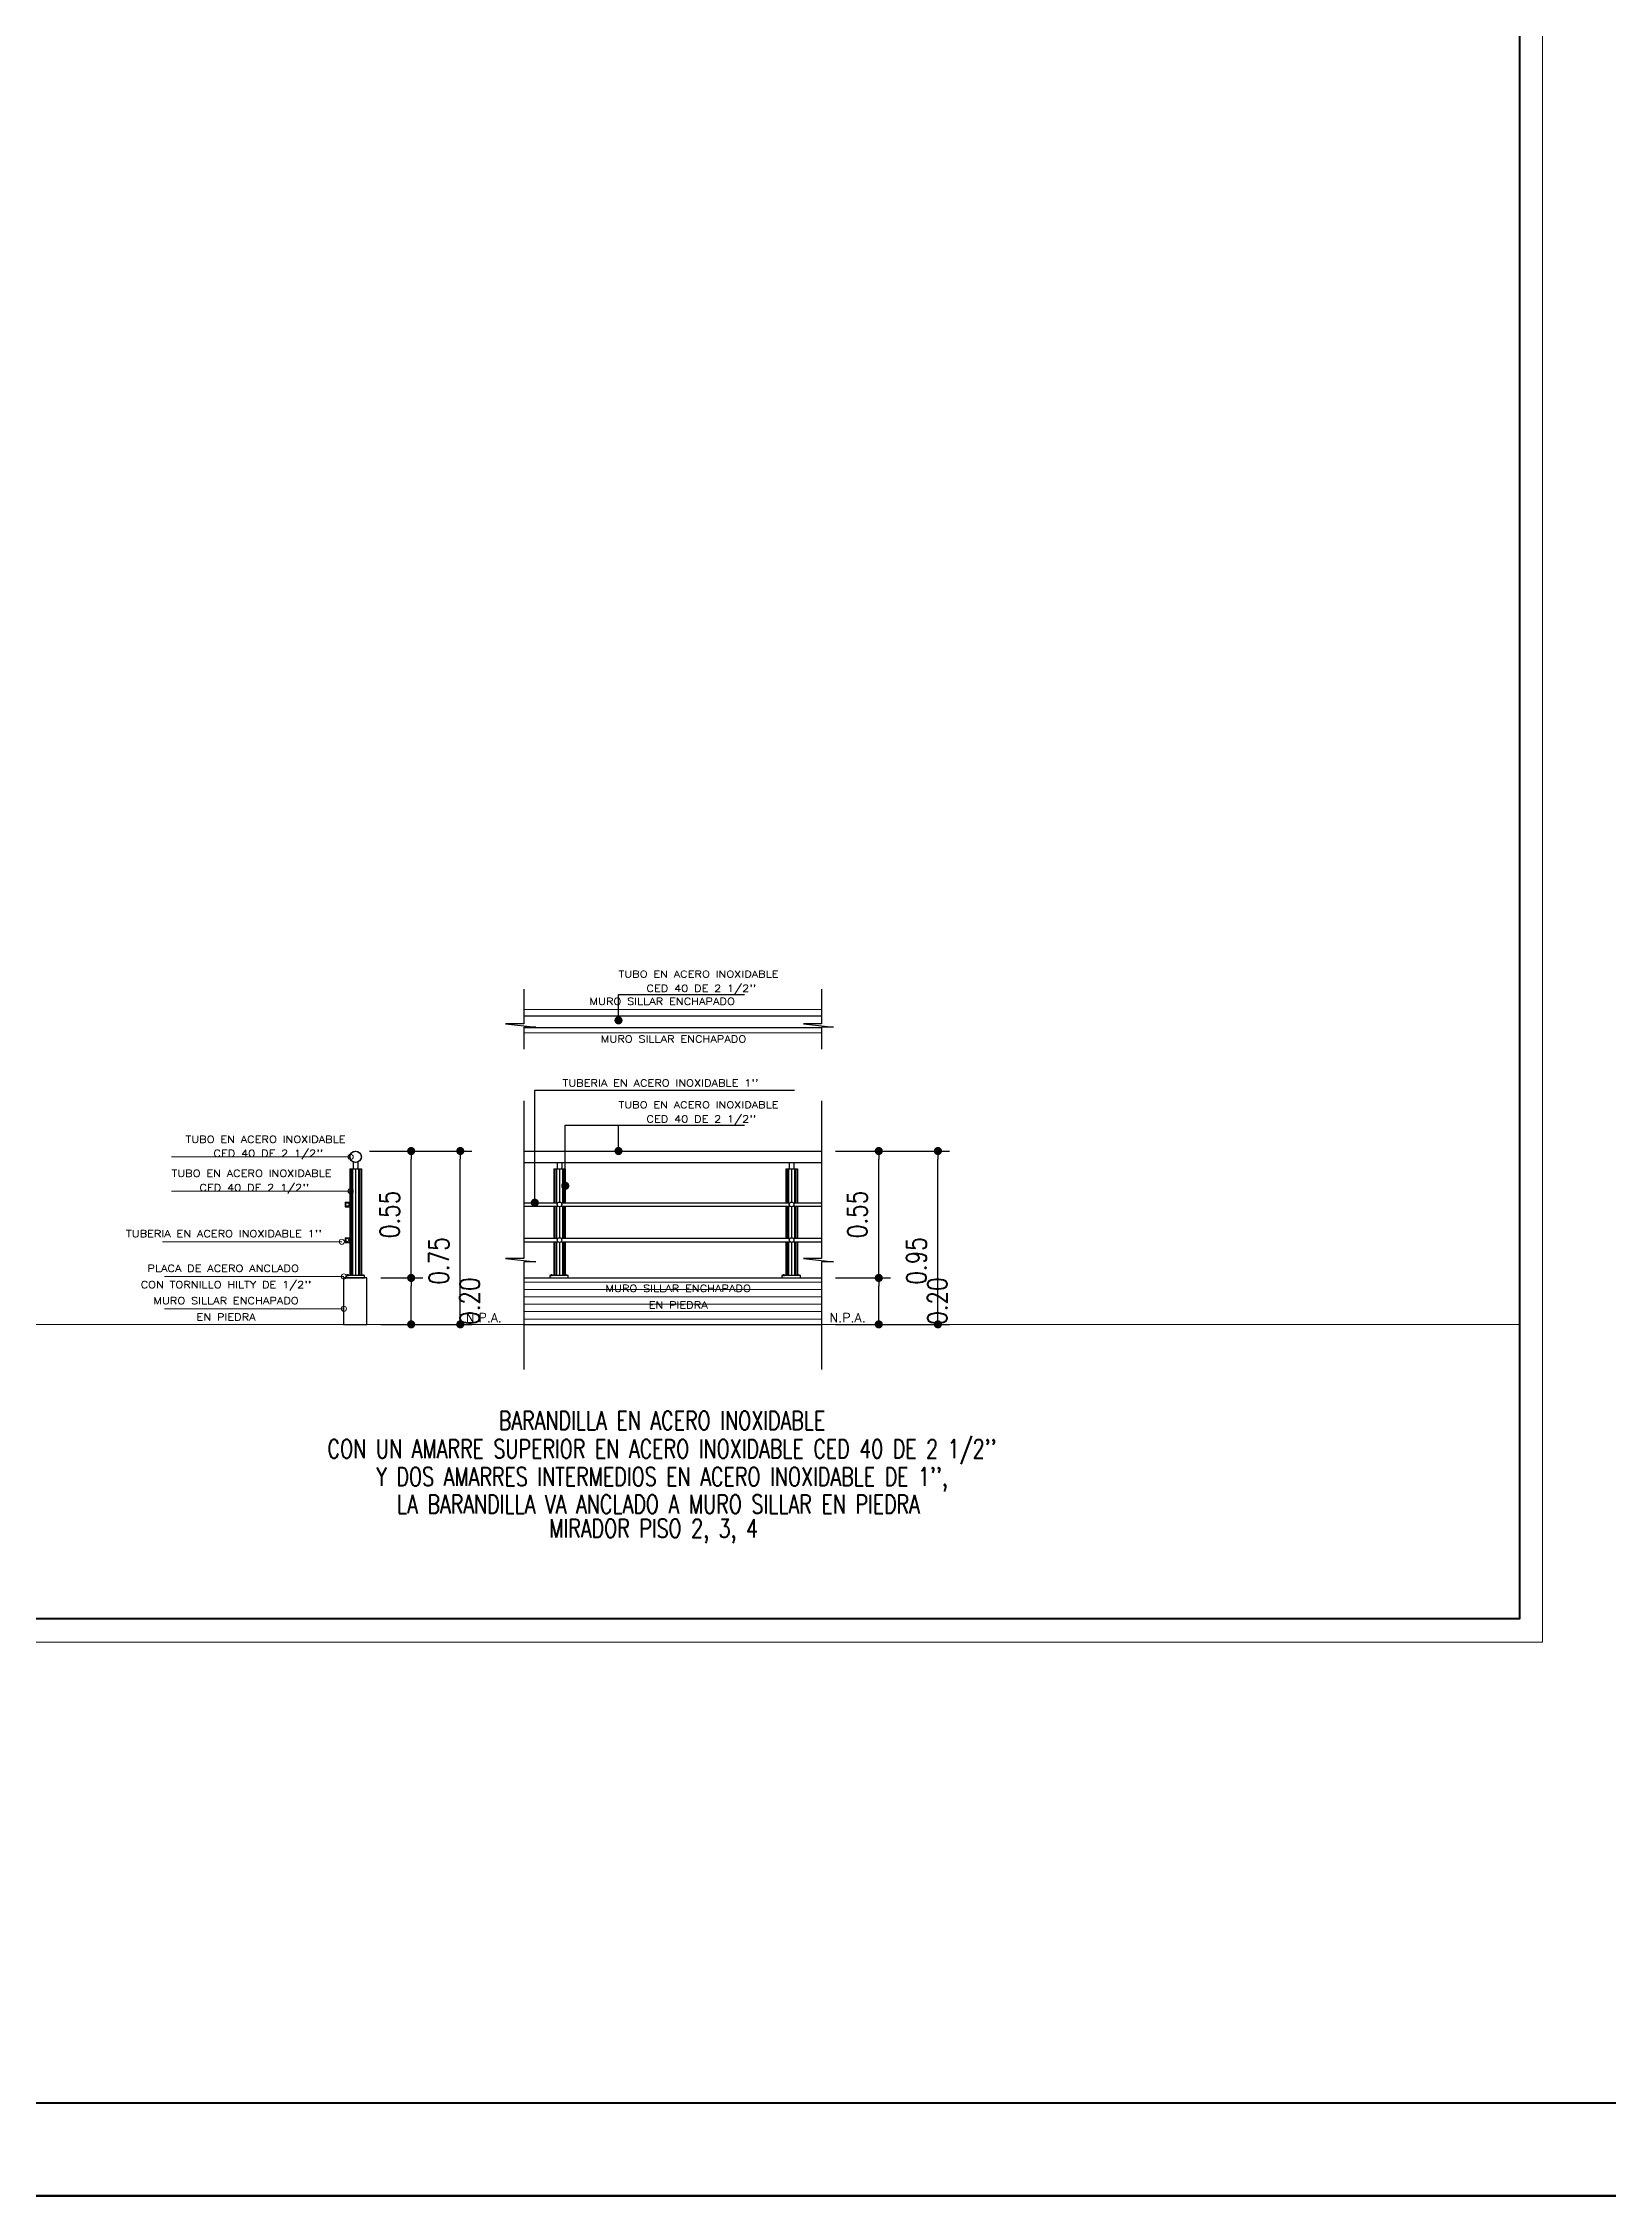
# Model space of a CAD drawing. Header units: metres. Extents: x 2750 to 2938, y 1259 to 1403.
# Drawn here: x 2918.78 to 2925.52, y 1360.92 to 1370.2 of the extents above; entities that cross this region are included whole.
import ezdxf
from ezdxf.enums import TextEntityAlignment as Align

# ---------------------------------------------------------------- set-up
doc = ezdxf.new("R2010")
doc.units = ezdxf.units.M
doc.linetypes.add('CONTINUA', pattern=[0])
for name, color, linetype, lineweight in [('0.2', 3, 'Continuous', 20), ('03-BLK.VENTANAS', 8, 'Continuous', 0), ('05-TEXTO10', 7, 'Continuous', 5), ('COTAS', 1, 'Continuous', 0), ('COTAS 75', 2, 'Continuous', 0), ('TITULOS', 131, 'Continuous', 90)]:
    doc.layers.add(name, color=color, linetype=linetype, lineweight=lineweight)
for name, color, linetype in [('2', 2, 'Continuous'), ('3', 3, 'Continuous'), ('A', 3, 'Continuous'), ('HATCH', 250, 'Continuous'), ('MURO', 5, 'Continuous'), ('pv', 1, 'Continuous'), ('R-ROTULO', 7, 'Continuous'), ('SECCION', 6, 'Continuous')]:
    doc.layers.add(name, color=color, linetype=linetype)
doc.layers.add('ARQ - Fondo Secc', color=252, linetype='Continuous', lineweight=9, true_color=0x94948f)
doc.styles.add('05-TEXTOCOTAS', font='romans.shx', dxfattribs={"width": 0.8, "height": 0.085})
doc.styles.add('05.TEXT08', font='romans.shx', dxfattribs={"height": 0.08})
doc.styles.add('STD', font='SIMPLEX', dxfattribs={"width": 1.2})
doc.dimstyles.new('COTAB12-50', dxfattribs={"dimtxt": 0.085, "dimasz": 0.035, "dimexe": 0.05, "dimexo": 0.06, "dimgap": 0.05, "dimtad": 1, "dimzin": 0, "dimdsep": 46, "dimtxsty": '05-TEXTOCOTAS', "dimblk": 'DOT', "dimcen": 0, "dimclrt": 256, "dimaunit": 1, "dimadec": 0, "dimazin": 0, "dimtfac": 1, "dimtofl": 0, "dimtmove": 2, "dimatfit": 3, "dimldrblk": 'DOT', "dimfxl": 1, "dimtolj": 1, "dimtzin": 0, "dimarcsym": 0})

# ---------------------------------------------------------------- blocks, each defined once
blk = doc.blocks.new('_Dot')
at = {"color": 0, "linetype": 'ByBlock', "lineweight": -2}
blk.add_line((-0.5, 0), (-1, 0), dxfattribs=at)
at = {"color": 0, "linetype": 'ByBlock', "const_width": 0.5}
blk.add_lwpolyline([(-0.25, 0, 1), (0.25, 0, 1)], format="xyb", close=True, dxfattribs=at)
blk = doc.blocks.new('*D181')
at = {"layer": 'COTAS', "color": 0, "lineweight": -2, "transparency": 16777216}
for p, q in [((2922.1902, 1364.879), (2922.4262, 1364.879)), ((2922.3762, 1364.714), (2922.3762, 1364.844)), ((2922.1902, 1364.679), (2922.4262, 1364.679))]:
    blk.add_line(p, q, dxfattribs=at)
at = {"layer": 'DEFPOINTS', "color": 0, "transparency": 16777216}
for p in [(2922.1302, 1364.879), (2922.3762, 1364.879), (2922.1302, 1364.679)]:
    blk.add_point(p, dxfattribs=at)
at = {"layer": 'COTAS', "color": 0, "lineweight": -2, "transparency": 16777216, "xscale": 0.035, "yscale": 0.035, "zscale": 0.035}
for p, rotation in [((2922.3762, 1364.879), 90), ((2922.3762, 1364.679), 270)]:
    blk.add_blockref('_Dot', p, dxfattribs=dict(at, rotation=rotation))
at = {"layer": 'COTAS', "transparency": 16777216, "insert": (2922.6287, 1364.779), "char_height": 0.085, "attachment_point": 5, "rotation": 90, "style": '05-TEXTOCOTAS'}
blk.add_mtext('\\A1;0.20', dxfattribs=at)
blk = doc.blocks.new('*D182')
at = {"layer": 'COTAS', "color": 0, "lineweight": -2, "transparency": 16777216}
for p, q in [((2922.1902, 1365.4257), (2922.6811, 1365.4257)), ((2922.6311, 1364.714), (2922.6311, 1365.3907)), ((2922.1902, 1364.679), (2922.6811, 1364.679))]:
    blk.add_line(p, q, dxfattribs=at)
at = {"layer": 'DEFPOINTS', "color": 0, "transparency": 16777216}
for p in [(2922.1302, 1365.4257), (2922.6311, 1365.4257), (2922.1302, 1364.679)]:
    blk.add_point(p, dxfattribs=at)
at = {"layer": 'COTAS', "color": 0, "lineweight": -2, "transparency": 16777216, "xscale": 0.035, "yscale": 0.035, "zscale": 0.035}
for p, rotation in [((2922.6311, 1365.4257), 90), ((2922.6311, 1364.679), 270)]:
    blk.add_blockref('_Dot', p, dxfattribs=dict(at, rotation=rotation))
at = {"layer": 'COTAS', "transparency": 16777216, "insert": (2922.5386, 1364.9523), "char_height": 0.085, "attachment_point": 5, "rotation": 90, "style": '05-TEXTOCOTAS'}
blk.add_mtext('\\A1;0.95', dxfattribs=at)
blk = doc.blocks.new('*D183')
at = {"layer": 'COTAS', "color": 0, "lineweight": -2, "transparency": 16777216}
for p, q in [((2922.1902, 1365.4257), (2922.4262, 1365.4257)), ((2922.3762, 1364.914), (2922.3762, 1365.3907)), ((2922.1902, 1364.879), (2922.4262, 1364.879))]:
    blk.add_line(p, q, dxfattribs=at)
at = {"layer": 'DEFPOINTS', "color": 0, "transparency": 16777216}
for p in [(2922.1302, 1365.4257), (2922.3762, 1365.4257), (2922.1302, 1364.879)]:
    blk.add_point(p, dxfattribs=at)
at = {"layer": 'COTAS', "color": 0, "lineweight": -2, "transparency": 16777216, "xscale": 0.035, "yscale": 0.035, "zscale": 0.035}
for p, rotation in [((2922.3762, 1365.4257), 90), ((2922.3762, 1364.879), 270)]:
    blk.add_blockref('_Dot', p, dxfattribs=dict(at, rotation=rotation))
at = {"layer": 'COTAS', "transparency": 16777216, "insert": (2922.2837, 1365.1523), "char_height": 0.085, "attachment_point": 5, "rotation": 90, "style": '05-TEXTOCOTAS'}
blk.add_mtext('\\A1;0.55', dxfattribs=at)
blk = doc.blocks.new('*D184')
at = {"layer": 'COTAS', "color": 0, "lineweight": -2, "transparency": 16777216}
for p, q in [((2920.2302, 1364.879), (2920.4115, 1364.879)), ((2920.3615, 1364.714), (2920.3615, 1364.844)), ((2920.2302, 1364.679), (2920.4115, 1364.679))]:
    blk.add_line(p, q, dxfattribs=at)
at = {"layer": 'DEFPOINTS', "color": 0, "transparency": 16777216}
for p in [(2920.1702, 1364.879), (2920.3615, 1364.879), (2920.1702, 1364.679)]:
    blk.add_point(p, dxfattribs=at)
at = {"layer": 'COTAS', "color": 0, "lineweight": -2, "transparency": 16777216, "xscale": 0.035, "yscale": 0.035, "zscale": 0.035}
for p, rotation in [((2920.3615, 1364.879), 90), ((2920.3615, 1364.679), 270)]:
    blk.add_blockref('_Dot', p, dxfattribs=dict(at, rotation=rotation))
at = {"layer": 'COTAS', "transparency": 16777216, "insert": (2920.614, 1364.779), "char_height": 0.085, "attachment_point": 5, "rotation": 90, "style": '05-TEXTOCOTAS'}
blk.add_mtext('\\A1;0.20', dxfattribs=at)
blk = doc.blocks.new('*D185')
at = {"layer": 'COTAS', "color": 0, "lineweight": -2, "transparency": 16777216}
for p, q in [((2920.182, 1365.4257), (2920.4115, 1365.4257)), ((2920.3615, 1364.914), (2920.3615, 1365.3907)), ((2920.2302, 1364.879), (2920.4115, 1364.879))]:
    blk.add_line(p, q, dxfattribs=at)
at = {"layer": 'DEFPOINTS', "color": 0, "transparency": 16777216}
for p in [(2920.122, 1365.4257), (2920.3615, 1365.4257), (2920.1702, 1364.879)]:
    blk.add_point(p, dxfattribs=at)
at = {"layer": 'COTAS', "color": 0, "lineweight": -2, "transparency": 16777216, "xscale": 0.035, "yscale": 0.035, "zscale": 0.035}
for p, rotation in [((2920.3615, 1365.4257), 90), ((2920.3615, 1364.879), 270)]:
    blk.add_blockref('_Dot', p, dxfattribs=dict(at, rotation=rotation))
at = {"layer": 'COTAS', "transparency": 16777216, "insert": (2920.269, 1365.1523), "char_height": 0.085, "attachment_point": 5, "rotation": 90, "style": '05-TEXTOCOTAS'}
blk.add_mtext('\\A1;0.55', dxfattribs=at)
blk = doc.blocks.new('*D186')
at = {"layer": 'COTAS', "color": 0, "lineweight": -2, "transparency": 16777216}
for p, q in [((2920.2699, 1365.4257), (2920.6232, 1365.4257)), ((2920.5732, 1364.714), (2920.5732, 1365.3907)), ((2920.3808, 1364.679), (2920.6232, 1364.679))]:
    blk.add_line(p, q, dxfattribs=at)
at = {"layer": 'DEFPOINTS', "color": 0, "transparency": 16777216}
for p in [(2920.2099, 1365.4257), (2920.5732, 1365.4257), (2920.3208, 1364.679)]:
    blk.add_point(p, dxfattribs=at)
at = {"layer": 'COTAS', "color": 0, "lineweight": -2, "transparency": 16777216, "xscale": 0.035, "yscale": 0.035, "zscale": 0.035}
for p, rotation in [((2920.5732, 1365.4257), 90), ((2920.5732, 1364.679), 270)]:
    blk.add_blockref('_Dot', p, dxfattribs=dict(at, rotation=rotation))
at = {"layer": 'COTAS', "transparency": 16777216, "insert": (2920.4807, 1364.9523), "char_height": 0.085, "attachment_point": 5, "rotation": 90, "style": '05-TEXTOCOTAS'}
blk.add_mtext('\\A1;0.75', dxfattribs=at)

msp = doc.modelspace()

# ---------------------------------------------------------------- hatches: boundary and pattern name
at = {"layer": 'ARQ - Fondo Secc', "transparency": 33554687}
h = msp.add_hatch(dxfattribs=at)
h.set_pattern_fill('LINE', color=256, scale=0.01)
h.set_pattern_definition([(0, (2904.230112, 1366.924513), (0, 0.03175), [])])
h.paths.add_polyline_path([(2922.1302, 1364.679), (2922.1302, 1364.879), (2920.847, 1364.879), (2920.847, 1364.679)])

# ---------------------------------------------------------------- linework, layer by layer
at = {"layer": '0.2', "transparency": 33554687}
msp.add_lwpolyline([(2888.3365, 1360.9252), (2888.3365, 1395.9252), (2938.3365, 1395.9252), (2938.3365, 1360.9252), (2888.3365, 1360.9252)], close=True, dxfattribs=at)
at = {"layer": '03-BLK.VENTANAS', "transparency": 33554687}
msp.add_line((2890.9591, 1364.679), (2925.1361, 1364.679), dxfattribs=at)
for points in [[(2919.3283, 1365.4005), (2920.1008, 1365.4005)], [(2919.3283, 1365.2531), (2920.1008, 1365.2531)], [(2919.2901, 1365.0346), (2920.0626, 1365.0346)], [(2919.2994, 1364.8851), (2920.0718, 1364.8851)], [(2919.2994, 1364.746), (2920.0718, 1364.746)]]:
    msp.add_lwpolyline(points, dxfattribs=at)
at = {"layer": '2', "transparency": 33554687}
msp.add_lwpolyline([(2888.3365, 1360.9252), (2888.3365, 1395.9252), (2938.3365, 1395.9252), (2938.3365, 1360.9252), (2888.3365, 1360.9252)], close=True, dxfattribs=at)
at = {"layer": '3', "transparency": 33554687}
msp.add_lwpolyline([(2888.3365, 1360.9252), (2888.3365, 1395.9252), (2938.3365, 1395.9252), (2938.3365, 1360.9252), (2888.3365, 1360.9252)], close=True, dxfattribs=at)
at = {"layer": 'A', "transparency": 33554687, "const_width": 0.01}
msp.add_lwpolyline([(2888.3365, 1360.9252), (2888.3365, 1395.9252), (2938.3365, 1395.9252), (2938.3365, 1360.9252), (2888.3365, 1360.9252)], close=True, dxfattribs=at)
at = {"layer": 'COTAS', "transparency": 33554687}
for p, q in [((2920.847, 1366.035), (2922.1302, 1366.035)), ((2920.847, 1365.935), (2922.1302, 1365.935))]:
    msp.add_line(p, q, dxfattribs=at)
at = {"layer": 'COTAS', "linetype": 'Continuous', "transparency": 33554687}
for centre in [(2920.1008, 1365.4005), (2920.1008, 1365.2531), (2920.0626, 1365.0346), (2920.0718, 1364.8851), (2920.0718, 1364.746)]:
    msp.add_circle(centre, 0.0113, dxfattribs=at)
at = {"layer": 'COTAS 75', "transparency": 33554687}
msp.add_lwpolyline([(2890.8591, 1375.5495), (2925.2361, 1375.5495), (2925.2361, 1363.3103), (2890.8591, 1363.3103)], close=True, dxfattribs=at)
at = {"layer": 'HATCH', "color": 6, "transparency": 33554687, "flags": 128}
msp.add_lwpolyline([(2888.3365, 1360.9252), (2888.3365, 1395.9252), (2938.3365, 1395.9252), (2938.3365, 1360.9252), (2888.3365, 1360.9252)], close=True, dxfattribs=at)
msp.add_lwpolyline([(2888.3365, 1360.9252), (2888.3365, 1395.9252), (2938.3365, 1395.9252), (2938.3365, 1360.9252), (2888.3365, 1360.9252)], close=True, dxfattribs=at)
msp.add_lwpolyline([(2888.3365, 1360.9252), (2888.3365, 1395.9252), (2938.3365, 1395.9252), (2938.3365, 1360.9252), (2888.3365, 1360.9252)], close=True, dxfattribs=at)
at = {"layer": 'MURO', "transparency": 33554687}
for p, q in [((2920.847, 1364.879), (2922.1302, 1364.879)), ((2920.847, 1364.679), (2922.1302, 1364.679))]:
    msp.add_line(p, q, dxfattribs=at)
msp.add_lwpolyline([(2920.0702, 1364.679), (2920.1702, 1364.679), (2920.1702, 1364.879), (2920.0702, 1364.879)], close=True, dxfattribs=at)
at = {"layer": 'pv', "color": 3, "transparency": 33554687}
for p, q in [((2920.847, 1366.0082), (2922.1302, 1366.0082)), ((2920.847, 1365.9582), (2922.1302, 1365.9582)), ((2920.112, 1365.3778), (2920.112, 1365.349)), ((2920.132, 1365.3778), (2920.132, 1365.349)), ((2920.847, 1365.4257), (2922.1302, 1365.4257)), ((2920.847, 1365.3757), (2922.1302, 1365.3757)), ((2920.9906, 1365.3757), (2920.9906, 1365.349)), ((2921.0106, 1365.3757), (2921.0106, 1365.349)), ((2921.9906, 1365.3757), (2921.9906, 1365.349)), ((2922.0106, 1365.3757), (2922.0106, 1365.349)), ((2920.097, 1365.349), (2920.147, 1365.349)), ((2920.097, 1365.349), (2920.097, 1364.889)), ((2920.147, 1365.349), (2920.147, 1364.889)), ((2920.9756, 1365.349), (2921.0256, 1365.349)), ((2920.9756, 1365.349), (2920.9756, 1365.2031)), ((2921.0256, 1365.349), (2921.0256, 1365.2031)), ((2921.9756, 1365.349), (2922.0256, 1365.349)), ((2921.9756, 1365.349), (2921.9756, 1365.2031)), ((2922.0256, 1365.349), (2922.0256, 1365.2031)), ((2920.077, 1365.2056), (2920.097, 1365.2056)), ((2920.077, 1365.2056), (2920.077, 1365.1856)), ((2920.847, 1365.2031), (2920.994, 1365.2031)), ((2921.0072, 1365.2031), (2921.994, 1365.2031)), ((2922.0072, 1365.2031), (2922.1302, 1365.2031)), ((2920.077, 1365.1856), (2920.097, 1365.1856)), ((2920.847, 1365.1881), (2920.994, 1365.1881)), ((2920.9756, 1365.1881), (2920.9756, 1365.0498)), ((2921.0072, 1365.1881), (2921.994, 1365.1881)), ((2921.0256, 1365.1881), (2921.0256, 1365.0498)), ((2921.9756, 1365.1881), (2921.9756, 1365.0498)), ((2922.0072, 1365.1881), (2922.1302, 1365.1881)), ((2922.0256, 1365.1881), (2922.0256, 1365.0498)), ((2920.077, 1365.0523), (2920.097, 1365.0523)), ((2920.077, 1365.0523), (2920.077, 1365.0323)), ((2920.077, 1365.0323), (2920.097, 1365.0323)), ((2920.847, 1365.0498), (2920.994, 1365.0498)), ((2920.847, 1365.0348), (2920.994, 1365.0348)), ((2920.9756, 1365.0348), (2920.9756, 1364.889)), ((2921.0072, 1365.0498), (2921.994, 1365.0498)), ((2921.0072, 1365.0348), (2921.994, 1365.0348)), ((2921.0256, 1365.0348), (2921.0256, 1364.889)), ((2921.9756, 1365.0348), (2921.9756, 1364.889)), ((2922.0072, 1365.0498), (2922.1302, 1365.0498)), ((2922.0072, 1365.0348), (2922.1302, 1365.0348)), ((2922.0256, 1365.0348), (2922.0256, 1364.889))]:
    msp.add_line(p, q, dxfattribs=at)
at = {"layer": 'pv', "color": 9, "transparency": 33554687}
for p, q in [((2920.1024, 1365.349), (2920.1024, 1364.889)), ((2920.109, 1365.349), (2920.109, 1364.889)), ((2920.1217, 1365.349), (2920.1217, 1364.889)), ((2920.1217, 1365.349), (2920.1217, 1364.889)), ((2920.1344, 1365.349), (2920.1344, 1364.889)), ((2920.141, 1365.349), (2920.141, 1364.889)), ((2920.981, 1365.349), (2920.981, 1365.2031)), ((2920.9876, 1365.349), (2920.9876, 1365.2031)), ((2921.0003, 1365.349), (2921.0003, 1365.2056)), ((2921.0003, 1365.349), (2921.0003, 1365.2056)), ((2921.013, 1365.349), (2921.013, 1365.2031)), ((2921.0196, 1365.349), (2921.0196, 1365.2031)), ((2921.981, 1365.349), (2921.981, 1365.2031)), ((2921.9876, 1365.349), (2921.9876, 1365.2031)), ((2922.0003, 1365.349), (2922.0003, 1365.2056)), ((2922.0003, 1365.349), (2922.0003, 1365.2056)), ((2922.013, 1365.349), (2922.013, 1365.2031)), ((2922.0196, 1365.349), (2922.0196, 1365.2031)), ((2920.981, 1365.1881), (2920.981, 1365.0498)), ((2920.9876, 1365.1881), (2920.9876, 1365.0498)), ((2921.0003, 1365.1856), (2921.0003, 1365.0523)), ((2921.0003, 1365.1856), (2921.0003, 1365.0523)), ((2921.013, 1365.1881), (2921.013, 1365.0498)), ((2921.0196, 1365.1881), (2921.0196, 1365.0498)), ((2921.981, 1365.1881), (2921.981, 1365.0498)), ((2921.9876, 1365.1881), (2921.9876, 1365.0498)), ((2922.0003, 1365.1856), (2922.0003, 1365.0523)), ((2922.0003, 1365.1856), (2922.0003, 1365.0523)), ((2922.013, 1365.1881), (2922.013, 1365.0498)), ((2922.0196, 1365.1881), (2922.0196, 1365.0498)), ((2920.981, 1365.0348), (2920.981, 1364.889)), ((2920.9876, 1365.0348), (2920.9876, 1364.889)), ((2921.0003, 1365.0323), (2921.0003, 1364.889)), ((2921.0003, 1365.0323), (2921.0003, 1364.889)), ((2921.013, 1365.0348), (2921.013, 1364.889)), ((2921.0196, 1365.0348), (2921.0196, 1364.889)), ((2921.981, 1365.0348), (2921.981, 1364.889)), ((2921.9876, 1365.0348), (2921.9876, 1364.889)), ((2922.0003, 1365.0323), (2922.0003, 1364.889)), ((2922.0003, 1365.0323), (2922.0003, 1364.889)), ((2922.013, 1365.0348), (2922.013, 1364.889)), ((2922.0196, 1365.0348), (2922.0196, 1364.889))]:
    msp.add_line(p, q, dxfattribs=at)
at = {"layer": 'pv', "transparency": 33554687}
for points in [[(2920.847, 1366.1232), (2920.847, 1365.9731), (2920.7687, 1365.9731), (2920.8987, 1365.959), (2920.847, 1365.959), (2920.847, 1365.8647)], [(2922.1302, 1366.1232), (2922.1302, 1365.9731), (2922.0519, 1365.9731), (2922.1819, 1365.959), (2922.1302, 1365.959), (2922.1302, 1365.8647)], [(2920.847, 1365.6413), (2920.847, 1364.9627), (2920.7687, 1364.9627), (2920.8987, 1364.9486), (2920.847, 1364.9486), (2920.847, 1364.4841)], [(2922.1302, 1365.6413), (2922.1302, 1364.9627), (2922.0519, 1364.9627), (2922.1819, 1364.9486), (2922.1302, 1364.9486), (2922.1302, 1364.4841)]]:
    msp.add_lwpolyline(points, dxfattribs=at)
at = {"layer": 'pv', "color": 3, "transparency": 33554687}
for points in [[(2920.0802, 1364.879), (2920.1602, 1364.879), (2920.1602, 1364.889), (2920.0802, 1364.889)], [(2920.0845, 1364.889), (2920.0912, 1364.889), (2920.0912, 1364.8921), (2920.0845, 1364.8921)], [(2920.1558, 1364.889), (2920.1492, 1364.889), (2920.1492, 1364.8921), (2920.1558, 1364.8921)], [(2920.9587, 1364.879), (2921.0387, 1364.879), (2921.0387, 1364.889), (2920.9587, 1364.889)], [(2920.9631, 1364.889), (2920.9697, 1364.889), (2920.9697, 1364.8921), (2920.9631, 1364.8921)], [(2921.0344, 1364.889), (2921.0278, 1364.889), (2921.0278, 1364.8921), (2921.0344, 1364.8921)], [(2921.9587, 1364.879), (2922.0387, 1364.879), (2922.0387, 1364.889), (2921.9587, 1364.889)], [(2921.9631, 1364.889), (2921.9697, 1364.889), (2921.9697, 1364.8921), (2921.9631, 1364.8921)], [(2922.0344, 1364.889), (2922.0278, 1364.889), (2922.0278, 1364.8921), (2922.0344, 1364.8921)]]:
    msp.add_lwpolyline(points, close=True, dxfattribs=at)
for centre, radius in [((2920.122, 1365.4007), 0.025), ((2920.122, 1365.4007), 0.024), ((2920.087, 1365.1956), 0.0075), ((2921.0006, 1365.1956), 0.01), ((2922.0006, 1365.1956), 0.01), ((2920.087, 1365.0423), 0.0075), ((2921.0006, 1365.0423), 0.01), ((2922.0006, 1365.0423), 0.01)]:
    msp.add_circle(centre, radius, dxfattribs=at)
at = {"layer": 'R-ROTULO', "color": 252, "transparency": 33554687}
msp.add_lwpolyline([(2888.3365, 1360.9252), (2938.3365, 1360.9252), (2938.3365, 1395.9252), (2888.3365, 1395.9252)], close=True, dxfattribs=at)
at = {"layer": 'SECCION', "color": 1, "linetype": 'CONTINUA', "transparency": 33554687}
msp.add_lwpolyline([(2888.3365, 1360.9252), (2888.3365, 1395.9252), (2938.3365, 1395.9252), (2938.3365, 1360.9252), (2888.3365, 1360.9252)], close=True, dxfattribs=at)
msp.add_lwpolyline([(2888.3365, 1360.9252), (2888.3365, 1395.9252), (2938.3365, 1395.9252), (2938.3365, 1360.9252), (2888.3365, 1360.9252)], close=True, dxfattribs=at)
at = {"layer": 'TITULOS', "transparency": 33554687}
msp.add_lwpolyline([(2937.9365, 1361.3252), (2937.9365, 1395.5252), (2888.7365, 1395.5252), (2888.7365, 1361.3252), (2937.9365, 1361.3252)], dxfattribs=at)
msp.add_lwpolyline([(2890.9591, 1375.4495), (2925.1361, 1375.4495), (2925.1361, 1363.4103), (2890.9591, 1363.4103)], close=True, dxfattribs=at)

# ---------------------------------------------------------------- texts
at = {"layer": '05-TEXTO10', "transparency": 33554687, "style": 'STD'}
for s, height, width, p in [('TUBO EN ACERO INOXIDABLE', 0.03, 1.2, (2921.5999, 1366.1726)), (" CED 40 DE 2 1/2''", 0.03, 1.2, (2921.5999, 1366.1116)), ('MURO SILLAR ENCHAPADO', 0.03, 1.2, (2921.443, 1366.0557)), ('MURO SILLAR ENCHAPADO', 0.03, 1.2, (2921.4919, 1365.8938)), ("TUBERIA EN ACERO INOXIDABLE 1''", 0.03, 1.2, (2921.436, 1365.7038)), ('TUBO EN ACERO INOXIDABLE', 0.03, 1.2, (2921.5999, 1365.6097)), (" CED 40 DE 2 1/2''", 0.03, 1.2, (2921.5999, 1365.5487)), ('TUBO EN ACERO INOXIDABLE', 0.03, 1.2, (2919.7343, 1365.4615)), (" CED 40 DE 2 1/2''", 0.03, 1.2, (2919.7343, 1365.4005)), ('TUBO EN ACERO INOXIDABLE', 0.03, 1.2, (2919.6741, 1365.3141)), (" CED 40 DE 2 1/2''", 0.03, 1.2, (2919.6741, 1365.2531)), ("TUBERIA EN ACERO INOXIDABLE 1''", 0.03, 1.2, (2919.5548, 1365.0553)), ('PLACA DE ACERO ANCLADO ', 0.03, 1.2, (2919.564, 1364.9058)), ("CON TORNILLO HILTY DE 1/2''", 0.03, 1.2, (2919.564, 1364.8345)), ('MURO SILLAR ENCHAPADO', 0.03, 1.2, (2921.5119, 1364.8189)), ('MURO SILLAR ENCHAPADO', 0.03, 1.2, (2919.564, 1364.7667)), ('EN PIEDRA', 0.03, 1.2, (2921.5119, 1364.7476)), ('EN PIEDRA', 0.03, 1.2, (2919.564, 1364.6953)), ('BARANDILLA EN ACERO INOXIDABLE', 0.08, 0.75, (2921.4423, 1364.2247)), ("CON UN AMARRE SUPERIOR EN ACERO INOXIDABLE CED 40 DE 2 1/2''", 0.08, 0.75, (2921.4423, 1364.1031)), ("Y DOS AMARRES INTERMEDIOS EN ACERO INOXIDABLE DE 1'',", 0.08, 0.75, (2921.4423, 1363.9829)), ('LA BARANDILLA VA ANCLADO A MURO SILLAR EN PIEDRA', 0.08, 0.75, (2921.4266, 1363.8646)), ('MIRADOR PISO 2, 3, 4 ', 0.08, 0.75, (2921.4266, 1363.7602))]:
    msp.add_text(s, height=height, dxfattribs=dict(at, width=width)).set_placement(p, align=Align.CENTER)
at = {"layer": '05-TEXTO10', "linetype": 'Continuous', "transparency": 33554687, "style": '05.TEXT08'}
for p in [(2920.5968, 1364.6879), (2922.1639, 1364.6879)]:
    msp.add_text('N.P.A.', height=0.04, dxfattribs=at).set_placement(p)

# ---------------------------------------------------------------- dimensions: what is measured, and where the dimension line sits
at = {"layer": 'COTAS', "transparency": 33554687}
for base, p1, p2, picture, middle in [((2920.3615, 1365.4257), (2920.1702, 1364.879), (2920.122, 1365.4257), '*D185', (2920.269, 1365.1523)), ((2922.3762, 1365.4257), (2922.1302, 1364.879), (2922.1302, 1365.4257), '*D183', (2922.2837, 1365.1523)), ((2920.3615, 1364.879), (2920.1702, 1364.679), (2920.1702, 1364.879), '*D184', (2920.614, 1364.779)), ((2922.3762, 1364.879), (2922.1302, 1364.679), (2922.1302, 1364.879), '*D181', (2922.6287, 1364.779))]:
    dim = msp.add_linear_dim(base=base, p1=p1, p2=p2, angle=90, dimstyle='COTAB12-50', dxfattribs=at)
    dim.commit()
    dim.dimension.update_dxf_attribs({"geometry": picture, "text_midpoint": middle})
dim = msp.add_linear_dim(base=(2920.5732, 1365.4257), p1=(2920.3208, 1364.679), p2=(2920.2099, 1365.4257), angle=90, dimstyle='COTAB12-50', dxfattribs=at)
dim.commit()
dim.dimension.update_dxf_attribs({"geometry": '*D186', "text_midpoint": (2920.4807, 1364.9523), "dimtype": 160})
dim = msp.add_linear_dim(base=(2922.6311, 1365.4257), p1=(2922.1302, 1364.679), p2=(2922.1302, 1365.4257), angle=90, text='0.95', dimstyle='COTAB12-50', dxfattribs=at)
dim.commit()
dim.dimension.update_dxf_attribs({"geometry": '*D182', "text_midpoint": (2922.5386, 1364.9523), "dimtype": 160})

# ---------------------------------------------------------------- leaders
at = {"layer": '03-BLK.VENTANAS', "transparency": 33554687}
for points in [[(2921.2548, 1365.9886), (2921.2548, 1366.0997), (2921.7981, 1366.0997)], [(2920.8942, 1365.2031), (2920.8942, 1365.6874), (2922.0135, 1365.6874)], [(2921.0256, 1365.276), (2921.0256, 1365.5368), (2921.2548, 1365.5368)], [(2921.2548, 1365.4257), (2921.2548, 1365.5368), (2921.7981, 1365.5368)]]:
    msp.add_leader(points, dimstyle='COTAB12-50', override={"dimgap": 0.05, "dimtad": 0}, dxfattribs=at)

doc.saveas('drawing.dxf')
